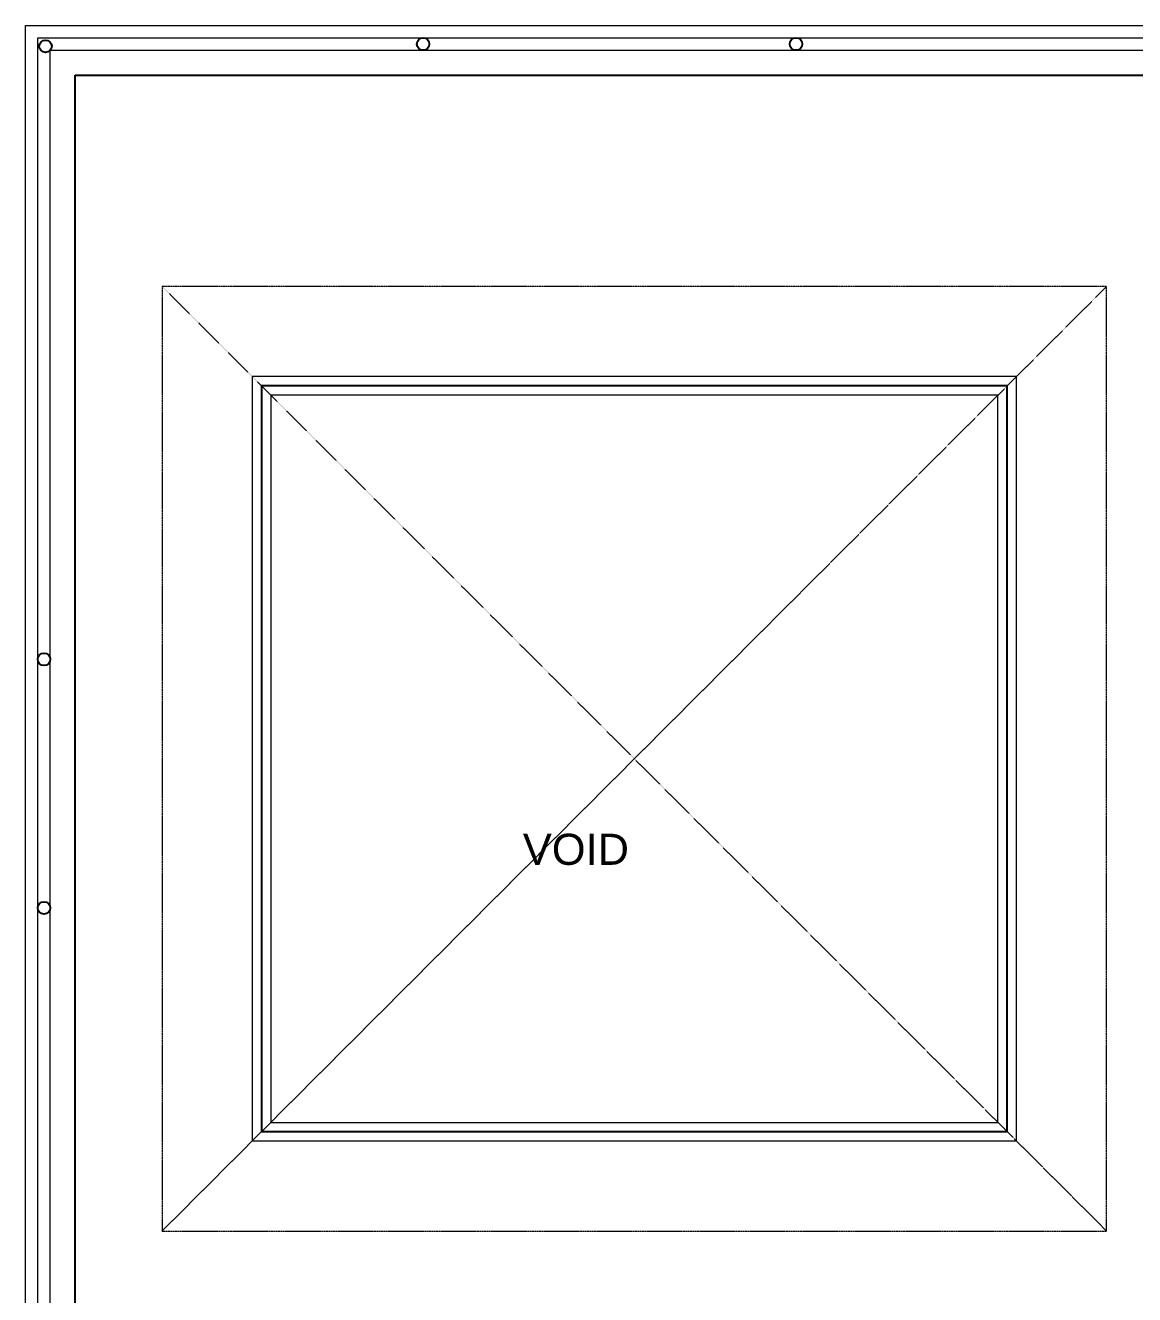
# Model space of a CAD drawing. Header units: millimetres. Extents: x -11 to 19657, y -101 to 50073.
# Drawn here: x 11412 to 13197, y 19844 to 21886 of the extents above; entities that cross this region are included whole.
import ezdxf

# ---------------------------------------------------------------- set-up
doc = ezdxf.new("R2010")
doc.units = ezdxf.units.MM
doc.linetypes.add('HIDDEN', pattern=[0.375, 0.25, -0.125])
doc.layers.add('as', color=1, linetype='Continuous', plot=False)
for name, color, linetype, lineweight in [('atap', 7, 'Continuous', 20), ('dinding', 5, 'Continuous', 15), ('not', 7, 'Continuous', 20), ('SANITAIR', 4, 'Continuous', 5)]:
    doc.layers.add(name, color=color, linetype=linetype, lineweight=lineweight)
doc.styles.get("Standard").update_dxf_attribs({"font": 'arial.ttf'})

msp = doc.modelspace()

# ---------------------------------------------------------------- linework, layer by layer
msp.add_lwpolyline([(11492.17, 21805.88), (13292.17, 21805.88), (13292.17, 19605.88), (11492.17, 19605.88)], close=True)
for centre in [(11444.5, 21852.3), (12052.17, 21855.88), (12652.17, 21855.88), (11442.17, 20865.88), (11442.17, 20465.88)]:
    msp.add_circle(centre, 10)
at = {"layer": 'as'}
msp.add_lwpolyline([(11792.17, 21305.88), (11792.17, 20105.88), (12992.17, 20105.88), (12992.17, 21305.88)], close=True, dxfattribs=at)
at = {"layer": 'atap', "linetype": 'HIDDEN', "ltscale": 2}
for points in [[(11632.17, 19945.88), (13152.17, 21465.88)], [(11632.17, 21465.88), (13152.17, 19945.88)]]:
    msp.add_lwpolyline(points, dxfattribs=at)
msp.add_lwpolyline([(11632.17, 21465.88), (11632.17, 19945.88), (13152.17, 19945.88), (13152.17, 21465.88)], close=True, dxfattribs=at)
at = {"layer": 'dinding'}
for p, q in [((11412.17, 19525.88), (11412.17, 21885.88)), ((11412.17, 21885.88), (13297.17, 21885.88)), ((11432.17, 19545.88), (11432.17, 21865.88)), ((11432.17, 21865.88), (13277.17, 21865.88))]:
    msp.add_line(p, q, dxfattribs=at)
for points in [[(11777.17, 21320.88), (11777.17, 20090.88), (13007.17, 20090.88), (13007.17, 21320.88)], [(11807.17, 21290.88), (11807.17, 20120.88), (12977.17, 20120.88), (12977.17, 21290.88)]]:
    msp.add_lwpolyline(points, close=True, dxfattribs=at)
at = {"layer": 'SANITAIR'}
msp.add_lwpolyline([(13292.17, 19565.88), (11452.17, 19565.88), (11452.17, 21845.88), (13292.17, 21845.88)], dxfattribs=at)

# ---------------------------------------------------------------- texts
at = {"layer": 'not', "insert": (12295.65, 20585.2), "char_height": 50, "attachment_point": 1}
msp.add_mtext_dynamic_manual_height_columns('\\pi-82.908;VOID', width=0.9306, gutter_width=12.5, heights=[0], dxfattribs=at)

doc.saveas('drawing.dxf')
